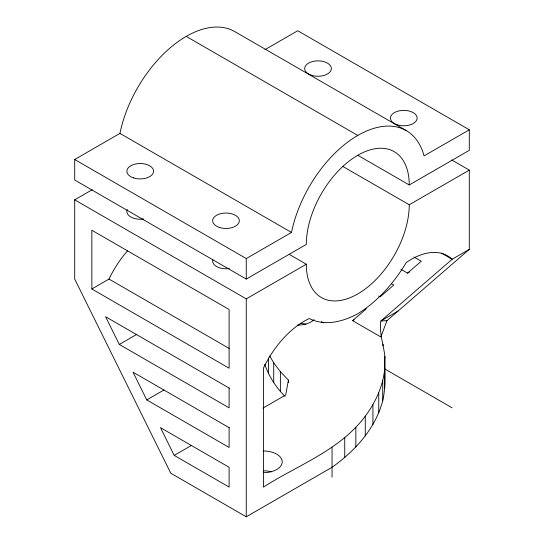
<?xml version="1.0" encoding="UTF-8"?>
<svg xmlns="http://www.w3.org/2000/svg" width="544" height="544" viewBox="0 0 544 544"><rect width="100%" height="100%" fill="white"/><g stroke="black" fill="none" stroke-linecap="round" stroke-linejoin="round"><path stroke-width="0.82" d="M92.276 189.686L74.698 199.832L74.698 279.072L170.775 473.219L246.262 516.8L332.051 467.276C355.042 450.908 375.482 428.618 382.711 400.704C386.254 386.172 384.22 371.198 384.88 356.415C383.554 344.447 379.059 333.241 380.868 320.994L452.146 259.264L469.302 249.356L469.302 170.116L451.704 159.956M384.758 388.491L384.88 356.415M441.422 253.076L452.146 259.264A72.638 41.936 -60 0 0 406.307 262.514C393.972 282.826 378.121 301.131 357.782 313.738C342.985 321.701 325.101 326.488 309.257 318.546A72.638 41.936 -60 0 0 263.418 368.22L263.418 487.084C298.119 464.93 339.871 450.31 365.269 416.18C375.652 402.308 383.03 386.036 384.758 368.682M269.702 355.898L273.727 362.902L280.384 371.695L288.408 380.093L285.722 394.964L262.929 408.122M469.302 249.356L386.947 320.674L380.868 336.974L352.634 320.674L366.364 308.788M400.948 269.328L407.538 273.129L421.26 261.242L413.909 256.999M264.908 49.694L297.738 30.743L469.302 129.798L469.302 150.307L409.251 184.974A72.787 42.024 -60 0 0 357.782 155.258A72.787 42.024 -60 0 0 306.313 244.406L246.262 279.072L74.698 180.023L74.698 159.508L119.932 133.396A97.05 56.032 -60 0 1 234.743 31.586L406.307 130.642M91.854 288.98L229.106 368.22L229.106 309.488L91.854 230.248L91.854 288.98L109.011 279.072A72.638 41.936 -60 0 1 127.622 250.743M74.698 159.508L246.262 258.563L291.496 232.451A97.05 56.032 -60 0 1 357.782 135.442A97.05 56.032 -60 0 1 424.068 155.91L469.302 129.798M229.432 388.219L105.584 316.717L119.306 344.447L136.462 334.546M74.698 199.832L246.262 298.88L306.313 264.214A72.787 42.024 -60 0 0 357.782 293.93A72.787 42.024 -60 0 0 409.251 204.782L469.302 170.116M229.357 427.795L133.035 372.184L146.758 399.915L163.914 390.014M407.538 273.129L409.68 271.891M352.634 320.674L354.062 319.852M398.024 311.086L380.868 320.994L386.947 320.674M174.209 455.389L229.106 487.084L229.106 467.276L160.48 427.652L174.209 455.389L191.366 445.482M186.218 36.394L357.782 135.442M357.932 155.339L409.251 184.974M342.53 166.26L409.251 204.782M391.36 283.601L393.808 285.015L380.086 296.902L378.617 296.052M119.932 133.396L291.496 232.451M289.449 254.476L306.313 264.214M321.273 321.667L323.469 322.939M384.54 368.812L452.146 407.844M109.011 279.072L229.384 348.568M119.306 344.447L229.106 407.844L229.106 388.028M146.758 399.915L229.106 447.46L229.106 427.652M264.738 364.269C268.886 376.332 275.903 387.342 284.968 396.304M383.085 344.196L383.085 345.848M382.711 380.888L382.711 400.704M378.753 392.945L378.753 412.753M372.926 404.736L372.926 424.551M365.269 416.18L365.269 435.989M355.851 427.176L355.851 446.984M344.746 437.628L344.746 457.443M332.051 447.46L332.051 477.176M288.408 380.093L288.408 382.568M280.384 371.695L280.384 391.503M273.727 362.902L273.727 382.718M268.498 357.925L268.498 373.612M246.262 258.563L246.262 279.072M246.262 298.88L246.262 516.8M263.418 470.778A18.802 10.86 0 0 1 271.374 471.798M263.418 450.969A18.802 10.86 0 0 1 282.227 461.829A18.802 10.86 0 0 1 263.418 472.682M300.438 323.306A18.802 10.86 0 0 1 305.912 324.272M314.051 319.634A18.802 10.86 0 0 1 297.473 325.094M143.664 218.98A13.342 7.704 0 0 1 127.316 209.542M229.446 268.505A13.342 7.704 0 0 1 212.847 259.726M133.532 177.888A13.342 7.704 0 0 0 153.551 171.217A13.342 7.704 0 0 0 133.532 164.546A13.342 7.704 0 0 0 133.532 177.888M219.314 227.412A13.342 7.704 0 0 0 239.333 220.742A13.342 7.704 0 0 0 219.314 214.071A13.342 7.704 0 0 0 219.314 227.412M311.338 75.235A13.342 7.704 0 0 0 331.357 68.564A13.342 7.704 0 0 0 311.338 61.894A13.342 7.704 0 0 0 311.338 75.235M397.12 124.76A13.342 7.704 0 0 0 417.139 118.089A13.342 7.704 0 0 0 397.12 111.418A13.342 7.704 0 0 0 397.12 124.76"/></g></svg>
